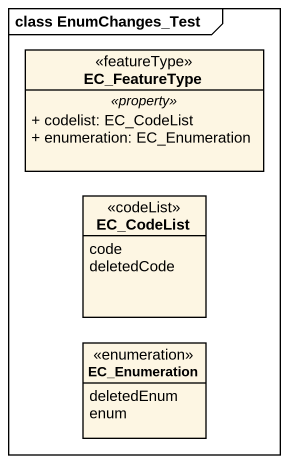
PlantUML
@startuml
mainframe class EnumChanges_Test
hide circle
hide empty members
skinparam classAttributeIconSize 0
class EC_FeatureType <<featureType>> {
  .. <<property>> ..
  + codelist: EC_CodeList
  + enumeration: EC_Enumeration
}
class EC_CodeList <<codeList>> {
  code
  deletedCode
}
enum EC_Enumeration {
  deletedEnum
  enum
}
@enduml
